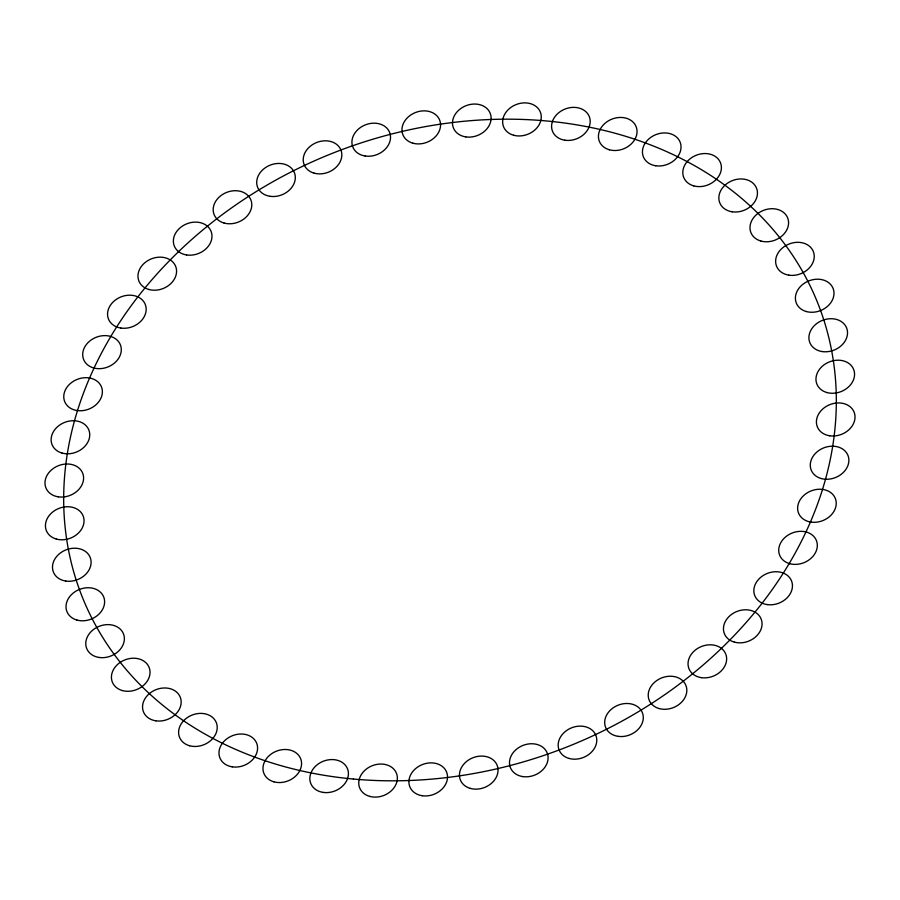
<?xml version="1.0" encoding="UTF-8"?>
<svg xmlns="http://www.w3.org/2000/svg" width="900" height="900" viewBox="0 0 900 900"><rect width="100%" height="100%" fill="white"/><g stroke="black" fill="none" stroke-linecap="round" stroke-linejoin="round"><path stroke-width="1.35" d="M269.966 196.29A19.8 15.964 -21.8 0 0 294.919 174.24A19.8 15.964 -21.8 0 0 263.149 169.414A19.8 15.964 -21.8 0 0 269.966 196.29M224.089 223.042A19.8 15.964 -21.8 0 0 251.741 203.58A19.8 15.964 -21.8 0 0 221.602 195.109A19.8 15.964 -21.8 0 0 224.089 223.042M365.175 156.015A19.8 15.964 -21.8 0 0 390.127 133.976A19.8 15.964 -21.8 0 0 358.346 129.15A19.8 15.964 -21.8 0 0 365.175 156.015M314.134 173.149A19.8 15.964 -21.8 0 0 341.786 153.675A19.8 15.964 -21.8 0 0 311.647 145.204A19.8 15.964 -21.8 0 0 314.134 173.149M465.75 136.89A19.8 15.964 -21.8 0 0 490.702 114.851A19.8 15.964 -21.8 0 0 458.921 110.014A19.8 15.964 -21.8 0 0 465.75 136.89M412.875 143.19A19.8 15.964 -21.8 0 0 440.516 123.728A19.8 15.964 -21.8 0 0 410.377 115.256A19.8 15.964 -21.8 0 0 412.875 143.19M564.829 140.209A19.8 15.964 -21.8 0 0 589.793 118.17A19.8 15.964 -21.8 0 0 558.011 113.344A19.8 15.964 -21.8 0 0 564.829 140.209M513.562 135.225A19.8 15.964 -21.8 0 0 541.215 115.751A19.8 15.964 -21.8 0 0 511.076 107.28A19.8 15.964 -21.8 0 0 513.562 135.225M655.684 165.757A19.8 15.964 -21.8 0 0 680.636 143.719A19.8 15.964 -21.8 0 0 648.866 138.892A19.8 15.964 -21.8 0 0 655.684 165.757M609.356 149.782A19.8 15.964 -21.8 0 0 636.998 130.32A19.8 15.964 -21.8 0 0 606.859 121.837A19.8 15.964 -21.8 0 0 609.356 149.782M732.105 211.792A19.8 15.964 -21.8 0 0 757.058 189.743A19.8 15.964 -21.8 0 0 725.288 184.916A19.8 15.964 -21.8 0 0 732.105 211.792M693.709 185.873A19.8 15.964 -21.8 0 0 721.361 166.41A19.8 15.964 -21.8 0 0 691.222 157.939A19.8 15.964 -21.8 0 0 693.709 185.873M788.895 275.164A19.8 15.964 -21.8 0 0 813.847 253.114A19.8 15.964 -21.8 0 0 782.066 248.287A19.8 15.964 -21.8 0 0 788.895 275.164M760.883 241.042A19.8 15.964 -21.8 0 0 788.535 221.58A19.8 15.964 -21.8 0 0 758.396 213.109A19.8 15.964 -21.8 0 0 760.883 241.042M822.173 351.562A19.8 15.964 -21.8 0 0 847.125 329.512A19.8 15.964 -21.8 0 0 815.344 324.686A19.8 15.964 -21.8 0 0 822.173 351.562M806.31 311.535A19.8 15.964 -21.8 0 0 833.951 292.072A19.8 15.964 -21.8 0 0 803.812 283.601A19.8 15.964 -21.8 0 0 806.31 311.535M829.665 435.78A19.8 15.964 -21.8 0 0 854.629 413.73A19.8 15.964 -21.8 0 0 822.847 408.904A19.8 15.964 -21.8 0 0 829.665 435.78M826.875 392.535A19.8 15.964 -21.8 0 0 854.516 373.072A19.8 15.964 -21.8 0 0 824.377 364.601A19.8 15.964 -21.8 0 0 826.875 392.535M810.889 522.079A19.8 15.964 -21.8 0 0 835.841 500.029A19.8 15.964 -21.8 0 0 804.06 495.202A19.8 15.964 -21.8 0 0 810.889 522.079M821.183 478.53A19.8 15.964 -21.8 0 0 848.835 459.067A19.8 15.964 -21.8 0 0 818.696 450.596A19.8 15.964 -21.8 0 0 821.183 478.53M767.104 604.575A19.8 15.964 -21.8 0 0 792.056 582.536A19.8 15.964 -21.8 0 0 760.275 577.699A19.8 15.964 -21.8 0 0 767.104 604.575M789.626 563.659A19.8 15.964 -21.8 0 0 817.279 544.196A19.8 15.964 -21.8 0 0 787.14 535.725A19.8 15.964 -21.8 0 0 789.626 563.659M701.291 677.644A19.8 15.964 -21.8 0 0 726.244 655.605A19.8 15.964 -21.8 0 0 694.462 650.779A19.8 15.964 -21.8 0 0 701.291 677.644M734.355 642.116A19.8 15.964 -21.8 0 0 762.008 622.654A19.8 15.964 -21.8 0 0 731.869 614.183A19.8 15.964 -21.8 0 0 734.355 642.116M617.94 736.324A19.8 15.964 -21.8 0 0 642.893 714.285A19.8 15.964 -21.8 0 0 611.123 709.447A19.8 15.964 -21.8 0 0 617.94 736.324M659.137 708.559A19.8 15.964 -21.8 0 0 686.779 689.096A19.8 15.964 -21.8 0 0 656.64 680.625A19.8 15.964 -21.8 0 0 659.137 708.559M522.743 776.587A19.8 15.964 -21.8 0 0 547.695 754.549A19.8 15.964 -21.8 0 0 515.914 749.722A19.8 15.964 -21.8 0 0 522.743 776.587M569.092 758.452A19.8 15.964 -21.8 0 0 596.734 738.99A19.8 15.964 -21.8 0 0 566.595 730.519A19.8 15.964 -21.8 0 0 569.092 758.452M422.168 795.724A19.8 15.964 -21.8 0 0 447.12 773.674A19.8 15.964 -21.8 0 0 415.339 768.847A19.8 15.964 -21.8 0 0 422.168 795.724M470.351 788.411A19.8 15.964 -21.8 0 0 498.004 768.949A19.8 15.964 -21.8 0 0 467.865 760.477A19.8 15.964 -21.8 0 0 470.351 788.411M323.077 792.394A19.8 15.964 -21.8 0 0 348.03 770.355A19.8 15.964 -21.8 0 0 316.26 765.529A19.8 15.964 -21.8 0 0 323.077 792.394M369.664 796.376A19.8 15.964 -21.8 0 0 397.316 776.914A19.8 15.964 -21.8 0 0 367.178 768.442A19.8 15.964 -21.8 0 0 369.664 796.376M232.234 766.845A19.8 15.964 -21.8 0 0 257.186 744.806A19.8 15.964 -21.8 0 0 225.405 739.98A19.8 15.964 -21.8 0 0 232.234 766.845M273.87 781.819A19.8 15.964 -21.8 0 0 301.522 762.356A19.8 15.964 -21.8 0 0 271.384 753.885A19.8 15.964 -21.8 0 0 273.87 781.819M155.812 720.821A19.8 15.964 -21.8 0 0 180.765 698.783A19.8 15.964 -21.8 0 0 148.984 693.945A19.8 15.964 -21.8 0 0 155.812 720.821M76.916 620.066A19.8 15.964 -21.8 0 0 104.569 600.604A19.8 15.964 -21.8 0 0 74.43 592.133A19.8 15.964 -21.8 0 0 76.916 620.066M99.022 657.45A19.8 15.964 -21.8 0 0 123.975 635.411A19.8 15.964 -21.8 0 0 92.205 630.574A19.8 15.964 -21.8 0 0 99.022 657.45M122.344 690.559A19.8 15.964 -21.8 0 0 149.985 671.085A19.8 15.964 -21.8 0 0 119.846 662.614A19.8 15.964 -21.8 0 0 122.344 690.559M65.745 581.051A19.8 15.964 -21.8 0 0 90.698 559.012A19.8 15.964 -21.8 0 0 58.928 554.175A19.8 15.964 -21.8 0 0 65.745 581.051M189.518 745.729A19.8 15.964 -21.8 0 0 217.17 726.266A19.8 15.964 -21.8 0 0 187.031 717.784A19.8 15.964 -21.8 0 0 189.518 745.729M58.241 496.834A19.8 15.964 -21.8 0 0 83.194 474.795A19.8 15.964 -21.8 0 0 51.424 469.957A19.8 15.964 -21.8 0 0 58.241 496.834M56.351 539.066A19.8 15.964 -21.8 0 0 84.004 519.604A19.8 15.964 -21.8 0 0 53.865 511.121A19.8 15.964 -21.8 0 0 56.351 539.066M77.029 410.535A19.8 15.964 -21.8 0 0 101.981 388.496A19.8 15.964 -21.8 0 0 70.2 383.659A19.8 15.964 -21.8 0 0 77.029 410.535M62.044 453.071A19.8 15.964 -21.8 0 0 89.696 433.609A19.8 15.964 -21.8 0 0 59.557 425.126A19.8 15.964 -21.8 0 0 62.044 453.071M120.814 328.039A19.8 15.964 -21.8 0 0 145.766 305.989A19.8 15.964 -21.8 0 0 113.985 301.162A19.8 15.964 -21.8 0 0 120.814 328.039M93.6 367.942A19.8 15.964 -21.8 0 0 121.252 348.48A19.8 15.964 -21.8 0 0 91.114 340.009A19.8 15.964 -21.8 0 0 93.6 367.942M148.871 289.485A19.8 15.964 -21.8 0 0 176.524 270.023A19.8 15.964 -21.8 0 0 146.385 261.551A19.8 15.964 -21.8 0 0 148.871 289.485M186.626 254.959A19.8 15.964 -21.8 0 0 211.579 232.92A19.8 15.964 -21.8 0 0 179.797 228.083A19.8 15.964 -21.8 0 0 186.626 254.959M353.385 779.04A396.022 319.162 -21.8 0 0 822.251 315.202A396.022 319.162 -21.8 0 0 174.375 255.757A396.022 319.162 -21.8 0 0 353.385 779.04"/></g></svg>
